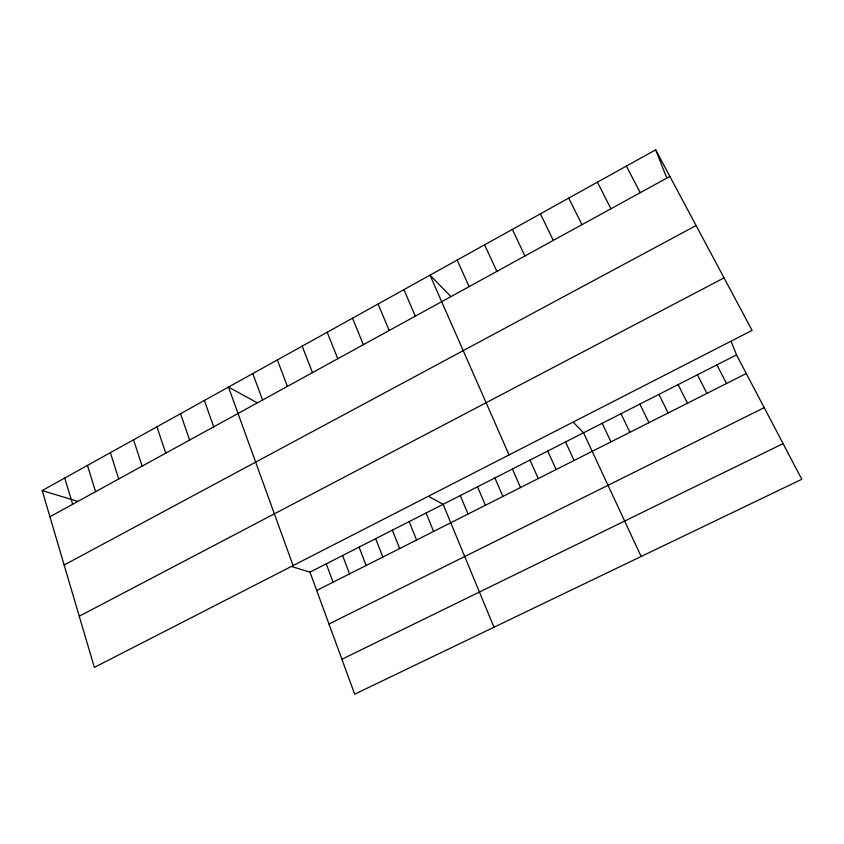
<?xml version="1.0" encoding="UTF-8"?>
<svg xmlns="http://www.w3.org/2000/svg" width="844" height="844" viewBox="0 0 844 844"><rect width="100%" height="100%" fill="white"/><g stroke="black" fill="none" stroke-linecap="round" stroke-linejoin="round"><path stroke-width="1.27" d="M42.2 490.543L655.672 149.821L752.078 330.394L94.349 667.404L42.2 490.543L77.532 501.315M49.923 516.75L669.872 176.417M64.155 565.005L696.1 225.548M79.262 616.215L724.036 277.876M292.161 566.693L309.98 572.126L736.506 354.881L731.315 341.725M316.7 590.462L746.286 373.523M328.991 624.001L764.21 407.663M341.904 659.259L783.084 443.617M257.093 402.725L228.471 387.09L293.1 565.564M428.995 496.599L443.121 504.311L493.972 627.24M450.717 296.423L430.007 275.165L509.069 454.905M573.572 422.538L583.552 432.782L641.155 556.491M736.506 354.881L801.8 479.276L354.691 694.179L309.98 572.126M626.385 166.089L640.237 192.675M716.904 364.861L726.536 383.492M697.439 374.768L706.924 393.399M597.415 182.188L610.94 208.763M678.112 384.611L687.459 403.221M568.75 198.097L581.959 224.673M658.932 394.38L668.131 412.99M639.889 404.086L648.941 422.675M540.403 213.848L553.284 240.413M620.973 413.718L629.888 432.297M512.361 229.42L524.936 255.985M602.194 423.287L610.972 441.855M484.614 244.834L496.884 271.378M565.575 441.939L574.089 460.476M547.724 451.023L556.101 469.559M457.163 260.079L469.127 286.612M530 460.054L538.25 478.58M512.392 469.021L520.516 487.537M494.901 477.936L502.897 496.43M403.917 289.65L415.301 316.162M477.525 486.788L485.395 505.261M460.265 495.576L468.019 514.038M378.091 303.998L389.2 330.5M352.518 318.199L363.363 344.679M426.093 512.983L433.605 531.425M409.171 521.592L416.567 540.023M327.208 332.251L337.79 358.721M655.672 149.821L666.718 177.831M392.365 530.159L399.655 548.568M302.163 346.167L312.47 372.615M375.675 538.662L382.838 557.061M359.09 547.112L366.138 565.491M277.349 359.945L287.403 386.373M342.611 555.5L349.553 573.867M326.238 563.834L333.074 582.191M252.789 373.586L262.589 399.993M204.385 400.467L213.701 426.842M180.542 413.718L189.615 440.062M156.921 426.832L165.762 453.154M133.542 439.819L142.151 466.12M110.374 452.679L118.751 478.959M87.428 465.424L95.594 491.672M64.714 478.042L72.647 504.269"/></g></svg>
